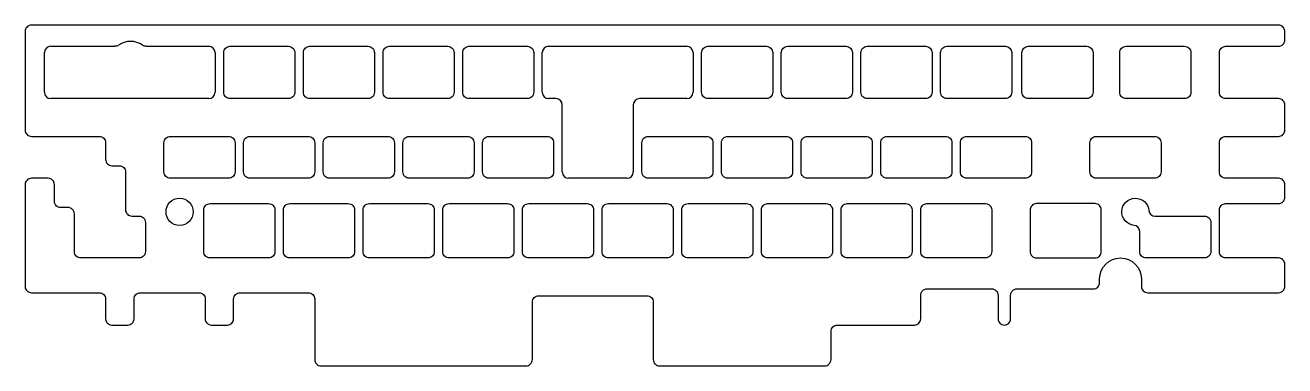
# Model space of a CAD drawing. Header units: millimetres. Extents: x 2 to 303, y -124 to -43.
import ezdxf

# ---------------------------------------------------------------- set-up
doc = ezdxf.new("R2010")
doc.units = ezdxf.units.MM
doc.layers.get('0').update_dxf_attribs({"linetype": 'CONTINUOUS'})

msp = doc.modelspace()

# ---------------------------------------------------------------- linework, layer by layer
for p, q in [((8.18, -48.02), (23.53, -48.02)), ((30.99, -48.02), (45.99, -48.02)), ((127.24, -48.02), (160.29, -48.02)), ((6.68, -59.02), (6.68, -49.52)), ((47.49, -49.52), (47.49, -59.02)), ((125.74, -59.02), (125.74, -49.52)), ((161.79, -49.52), (161.79, -59.02)), ((30.49, -60.52), (8.18, -60.52)), ((45.99, -60.52), (30.49, -60.52)), ((30.49, -60.52), (30.49, -60.52)), ((129, -60.52), (127.24, -60.52)), ((130.5, -78.07), (130.5, -62.02)), ((147.5, -62.02), (147.5, -62.57)), ((147.5, -62.57), (147.5, -78.07)), ((160.29, -60.52), (149, -60.52)), ((146, -79.57), (132, -79.57))]:
    msp.add_line(p, q)
for points in [[(303.31, -44.47, 0.414214), (301.81, -42.97), (3.56, -42.97, 0.414214), (2.06, -44.47), (2.06, -68.07, 0.414214), (3.56, -69.57), (19.79, -69.57, -0.414214), (21.29, -71.07), (21.29, -75.07, 0.414214), (22.79, -76.57), (24.56, -76.57, -0.414214), (26.06, -78.07), (26.06, -87.12, 0.414214), (27.56, -88.62), (29.32, -88.62, -0.414214), (30.82, -90.12), (30.82, -97.12, -0.414214), (29.32, -98.62), (15.32, -98.62, -0.414214), (13.82, -97.12), (13.82, -88.07, 0.414214), (12.32, -86.57), (10.56, -86.57, -0.414214), (9.06, -85.07), (9.06, -81.07, 0.414214), (7.56, -79.57), (3.56, -79.57, 0.414214), (2.06, -81.07), (2.06, -105.44, 0.414214), (3.56, -106.94), (19.79, -106.94, -0.414214), (21.29, -108.44), (21.29, -113.17, 0.414214), (22.79, -114.67), (26.61, -114.67, 0.414214), (28.11, -113.17), (28.11, -108.44, -0.414214), (29.61, -106.94), (43.61, -106.94, -0.414214), (45.11, -108.44), (45.11, -113.17, 0.414214), (46.61, -114.67), (50.42, -114.67, 0.414214), (51.92, -113.17), (51.92, -108.44, -0.414214), (53.42, -106.94), (69.8, -106.94, -0.414214), (71.3, -108.44), (71.3, -122.92, 0.414214), (72.8, -124.42), (121.86, -124.42, 0.414214), (123.36, -122.92), (123.36, -109.17, -0.414214), (124.86, -107.67), (150.76, -107.67, -0.414214), (152.26, -109.17), (152.26, -122.92, 0.414214), (153.76, -124.42), (193.29, -124.42, 0.414214), (194.79, -122.92), (194.79, -116.17, -0.414214), (196.29, -114.67), (214.73, -114.67, 0.414214), (216.23, -113.17), (216.23, -107.52, -0.414214), (217.73, -106.02), (233.24, -106.02, -0.414214), (234.74, -107.52), (234.74, -113.17, 0.414214), (236.24, -114.67), (236.24, -114.67, 0.414214), (237.74, -113.17), (237.74, -107.52, -0.414214), (239.24, -106.02), (257.52, -106.02, 0.414214), (259.02, -104.52), (259.02, -103.62, -1), (269.02, -103.62), (269.02, -105.44, 0.414214), (270.52, -106.94), (301.81, -106.94, 0.414214), (303.31, -105.44), (303.31, -100.12, 0.414214), (301.81, -98.62), (289.16, -98.62, -0.414214), (287.66, -97.12), (287.66, -87.12, -0.414214), (289.16, -85.62), (301.81, -85.62, 0.414214), (303.31, -84.12), (303.31, -81.07, 0.414214), (301.81, -79.57), (289.16, -79.57, -0.414214), (287.66, -78.07), (287.66, -71.07, -0.414214), (289.16, -69.57), (301.81, -69.57, 0.414214), (303.31, -68.07), (303.31, -62.02, 0.414214), (301.81, -60.52), (289.16, -60.52, -0.414214), (287.66, -59.02), (287.66, -49.52, -0.414214), (289.16, -48.02), (301.81, -48.02, 0.414214), (303.31, -46.52)], [(66.54, -49.52), (66.54, -59.02, -0.414214), (65.04, -60.52), (51.04, -60.52, -0.414214), (49.54, -59.02), (49.54, -49.52, -0.414214), (51.04, -48.02), (65.04, -48.02, -0.414214)], [(85.59, -49.52), (85.59, -59.02, -0.414214), (84.09, -60.52), (70.09, -60.52, -0.414214), (68.59, -59.02), (68.59, -49.52, -0.414214), (70.09, -48.02), (84.09, -48.02, -0.414214)], [(104.64, -49.52), (104.64, -59.02, -0.414214), (103.14, -60.52), (89.14, -60.52, -0.414214), (87.64, -59.02), (87.64, -49.52, -0.414214), (89.14, -48.02), (103.14, -48.02, -0.414214)], [(123.69, -49.52), (123.69, -59.02, -0.414214), (122.19, -60.52), (108.19, -60.52, -0.414214), (106.69, -59.02), (106.69, -49.52, -0.414214), (108.19, -48.02), (122.19, -48.02, -0.414214)], [(180.84, -49.52), (180.84, -59.02, -0.414214), (179.34, -60.52), (165.34, -60.52, -0.414214), (163.84, -59.02), (163.84, -49.52, -0.414214), (165.34, -48.02), (179.34, -48.02, -0.414214)], [(199.89, -49.52), (199.89, -59.02, -0.414214), (198.39, -60.52), (184.39, -60.52, -0.414214), (182.89, -59.02), (182.89, -49.52, -0.414214), (184.39, -48.02), (198.39, -48.02, -0.414214)], [(218.94, -49.52), (218.94, -59.02, -0.414214), (217.44, -60.52), (203.44, -60.52, -0.414214), (201.94, -59.02), (201.94, -49.52, -0.414214), (203.44, -48.02), (217.44, -48.02, -0.414214)], [(237.99, -49.52), (237.99, -59.02, -0.414214), (236.49, -60.52), (222.49, -60.52, -0.414214), (220.99, -59.02), (220.99, -49.52, -0.414214), (222.49, -48.02), (236.49, -48.02, -0.414214)], [(240.45, -59.02), (240.45, -49.52, -0.414214), (241.95, -48.02), (255.95, -48.02, -0.414214), (257.45, -49.52), (257.45, -59.02, -0.414214), (255.95, -60.52), (241.95, -60.52, -0.414214)], [(265.35, -48.02), (279.35, -48.02, -0.414214), (280.85, -49.52), (280.85, -59.02, -0.414214), (279.35, -60.52), (265.35, -60.52, -0.414214), (263.85, -59.02), (263.85, -49.52, -0.414214)], [(52.25, -71.07), (52.25, -78.07, -0.414214), (50.75, -79.57), (36.75, -79.57, -0.414214), (35.25, -78.07), (35.25, -71.07, -0.414214), (36.75, -69.57), (50.75, -69.57, -0.414214)], [(54.3, -78.07), (54.3, -71.07, -0.414214), (55.8, -69.57), (69.8, -69.57, -0.414214), (71.3, -71.07), (71.3, -78.07, -0.414214), (69.8, -79.57), (55.8, -79.57, -0.414214)], [(73.35, -78.07), (73.35, -71.07, -0.414214), (74.85, -69.57), (88.85, -69.57, -0.414214), (90.35, -71.07), (90.35, -78.07, -0.414214), (88.85, -79.57), (74.85, -79.57, -0.414214)], [(92.4, -78.07), (92.4, -71.07, -0.414214), (93.9, -69.57), (107.9, -69.57, -0.414214), (109.4, -71.07), (109.4, -78.07, -0.414214), (107.9, -79.57), (93.9, -79.57, -0.414214)], [(111.45, -78.07), (111.45, -71.07, -0.414214), (112.95, -69.57), (126.95, -69.57, -0.414214), (128.45, -71.07), (128.45, -78.07, -0.414214), (126.95, -79.57), (112.95, -79.57, -0.414214)], [(149.55, -78.07), (149.55, -71.07, -0.414214), (151.05, -69.57), (165.05, -69.57, -0.414214), (166.55, -71.07), (166.55, -78.07, -0.414214), (165.05, -79.57), (151.05, -79.57, -0.414214)], [(168.6, -78.07), (168.6, -71.07, -0.414214), (170.1, -69.57), (184.1, -69.57, -0.414214), (185.6, -71.07), (185.6, -78.07, -0.414214), (184.1, -79.57), (170.1, -79.57, -0.414214)], [(187.65, -78.07), (187.65, -71.07, -0.414214), (189.15, -69.57), (203.15, -69.57, -0.414214), (204.65, -71.07), (204.65, -78.07, -0.414214), (203.15, -79.57), (189.15, -79.57, -0.414214)], [(206.7, -78.07), (206.7, -71.07, -0.414214), (208.2, -69.57), (222.2, -69.57, -0.414214), (223.7, -71.07), (223.7, -78.07, -0.414214), (222.2, -79.57), (208.2, -79.57, -0.414214)], [(225.75, -78.07), (225.75, -71.07, -0.414214), (227.25, -69.57), (241.25, -69.57, -0.414214), (242.75, -71.07), (242.75, -78.07, -0.414214), (241.25, -79.57), (227.25, -79.57, -0.414214)], [(256.71, -78.07), (256.71, -71.07, -0.414214), (258.21, -69.57), (272.21, -69.57, -0.414214), (273.71, -71.07), (273.71, -78.07, -0.414214), (272.21, -79.57), (258.21, -79.57, -0.414214)], [(268.61, -92.32, 0.38517), (267.26, -90.83, -2.108884), (270.82, -87.27, 0.38517), (272.31, -88.62), (284.11, -88.62, -0.414214), (285.61, -90.12), (285.61, -97.12, -0.414214), (284.11, -98.62), (270.11, -98.62, -0.414214), (268.61, -97.12)], [(61.78, -87.12), (61.78, -97.12, -0.414214), (60.28, -98.62), (46.28, -98.62, -0.414214), (44.78, -97.12), (44.78, -87.12, -0.414214), (46.28, -85.62), (60.28, -85.62, -0.414214)], [(80.83, -87.12), (80.83, -97.12, -0.414214), (79.33, -98.62), (65.33, -98.62, -0.414214), (63.83, -97.12), (63.83, -87.12, -0.414214), (65.33, -85.62), (79.33, -85.62, -0.414214)], [(99.88, -87.12), (99.88, -97.12, -0.414214), (98.38, -98.62), (84.38, -98.62, -0.414214), (82.88, -97.12), (82.88, -87.12, -0.414214), (84.38, -85.62), (98.38, -85.62, -0.414214)], [(118.93, -87.12), (118.93, -97.12, -0.414214), (117.43, -98.62), (103.43, -98.62, -0.414214), (101.93, -97.12), (101.93, -87.12, -0.414214), (103.43, -85.62), (117.43, -85.62, -0.414214)], [(137.98, -87.12), (137.98, -97.12, -0.414214), (136.48, -98.62), (122.48, -98.62, -0.414214), (120.98, -97.12), (120.98, -87.12, -0.414214), (122.48, -85.62), (136.48, -85.62, -0.414214)], [(157.03, -87.12), (157.03, -97.12, -0.414214), (155.53, -98.62), (141.53, -98.62, -0.414214), (140.03, -97.12), (140.03, -87.12, -0.414214), (141.53, -85.62), (155.53, -85.62, -0.414214)], [(176.08, -87.12), (176.08, -97.12, -0.414214), (174.58, -98.62), (160.58, -98.62, -0.414214), (159.08, -97.12), (159.08, -87.12, -0.414214), (160.58, -85.62), (174.58, -85.62, -0.414214)], [(195.13, -87.12), (195.13, -97.12, -0.414214), (193.63, -98.62), (179.63, -98.62, -0.414214), (178.13, -97.12), (178.13, -87.12, -0.414214), (179.63, -85.62), (193.63, -85.62, -0.414214)], [(214.18, -87.12), (214.18, -97.12, -0.414214), (212.68, -98.62), (198.68, -98.62, -0.414214), (197.18, -97.12), (197.18, -87.12, -0.414214), (198.68, -85.62), (212.68, -85.62, -0.414214)], [(233.23, -87.12), (233.23, -97.12, -0.414214), (231.73, -98.62), (217.73, -98.62, -0.414214), (216.23, -97.12), (216.23, -87.12, -0.414214), (217.73, -85.62), (231.73, -85.62, -0.414214)], [(259.42, -87.12, 0.414214), (257.92, -85.62), (243.92, -85.62, 0.414214), (242.42, -87.12), (242.42, -97.12, 0.414214), (243.92, -98.62), (257.92, -98.62, 0.414214), (259.42, -97.12)]]:
    msp.add_lwpolyline(points, format="xyb", close=True)
msp.add_circle((38.99, -87.6), 3.25)
for centre, radius, start, end in [((8.18, -49.52), 1.5, 90, 180), ((27.26, -51.85), 5, 54.9818, 125.0182), ((45.99, -49.52), 1.5, 0, 90), ((127.24, -49.52), 1.5, 90, 180), ((160.29, -49.52), 1.5, 0, 90), ((8.18, -59.02), 1.5, 180, 270), ((45.99, -59.02), 1.5, 270, 360), ((127.24, -59.02), 1.5, 180, 270), ((160.29, -59.02), 1.5, 270, 360), ((129, -62.02), 1.5, 0, 90), ((149, -62.02), 1.5, 90, 180), ((132, -78.07), 1.5, 180, 270), ((146, -78.07), 1.5, 270, 360)]:
    msp.add_arc(centre, radius, start, end)
for points in [[(24.39, -47.75), (24.26, -47.84), (24.13, -47.91), (23.83, -48), (23.68, -48.02), (23.53, -48.02)], [(30.99, -48.02), (30.84, -48.02), (30.68, -48), (30.39, -47.91), (30.25, -47.84), (30.13, -47.75)]]:
    msp.add_open_spline(points, degree=3, knots=[0, 0, 0, 0, 0.04592776, 0.04592776, 0.09185551, 0.09185551, 0.09185551, 0.09185551])

doc.saveas('drawing.dxf')
